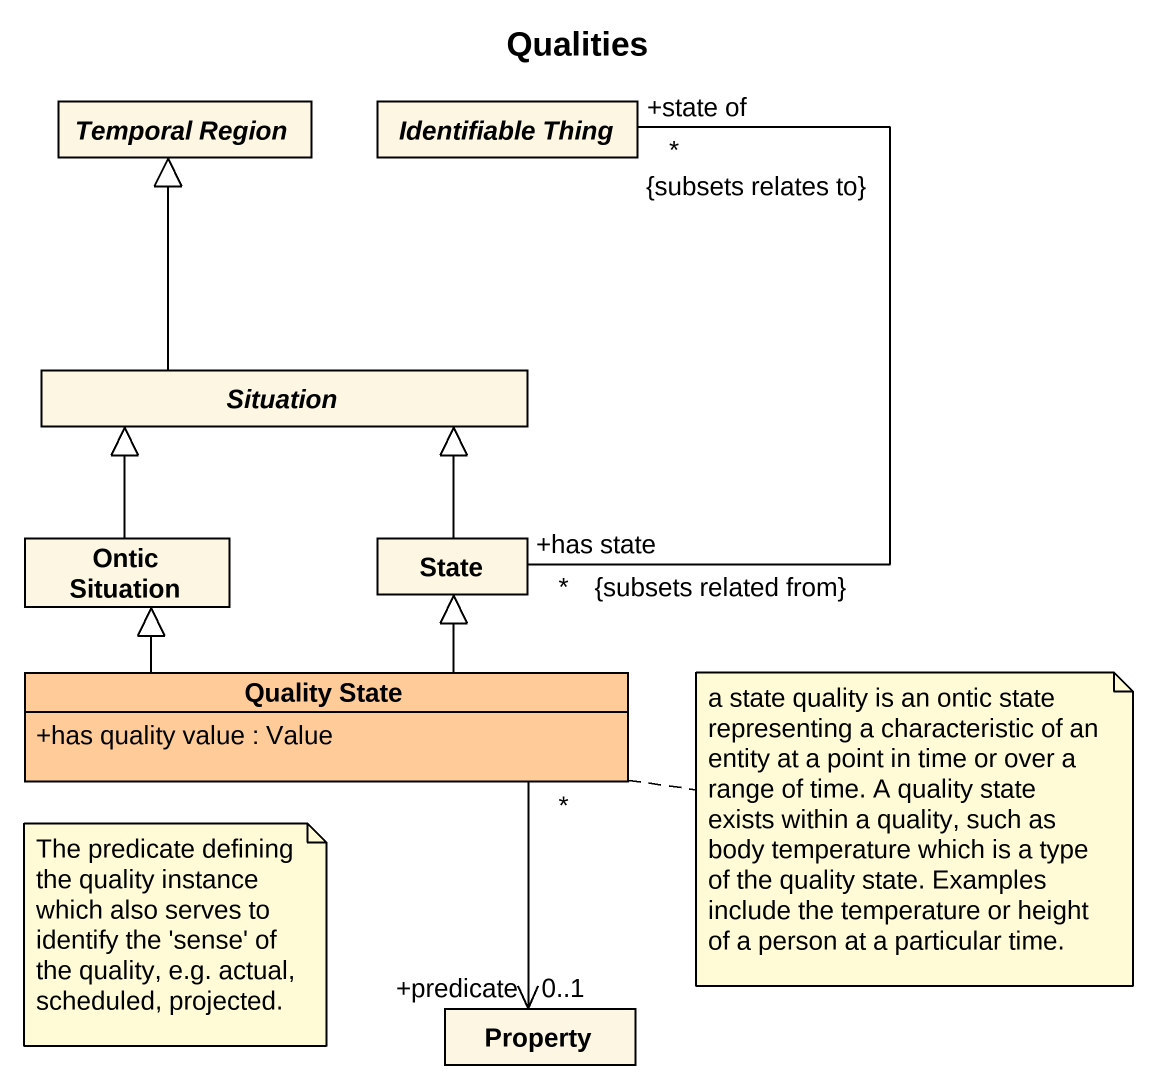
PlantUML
@startuml
title Qualities
hide circle
hide empty members
skinparam classAttributeIconSize 0
abstract class "Temporal Region" as Temporal_Region
abstract class "Identifiable Thing" as Identifiable_Thing
abstract class Situation
class "Ontic Situation" as Ontic_Situation
class "State" as State_
class "Quality State" as Quality_State #FFCC99 {
  +has quality value : Value
}
class Property
Situation -up-|> Temporal_Region
Ontic_Situation -up-|> Situation
State_ "+has state\n*\n{subsets related from}" -up- "+state of\n*\n{subsets relates to}" Identifiable_Thing
State_ -up-|> Situation
Quality_State -up-|> Ontic_Situation
Quality_State -up-|> State_
Quality_State "*" --> "0..1\n+predicate" Property
note right of Quality_State : a state quality is an ontic state representing a characteristic of an entity at a point in time or over a range of time. A quality state exists within a quality, such as body temperature which is a type of the quality state. Examples include the temperature or height of a person at a particular time.
note as N2
  The predicate defining the quality instance which also serves to identify the 'sense' of the quality, e.g. actual, scheduled, projected.
end note
@enduml
